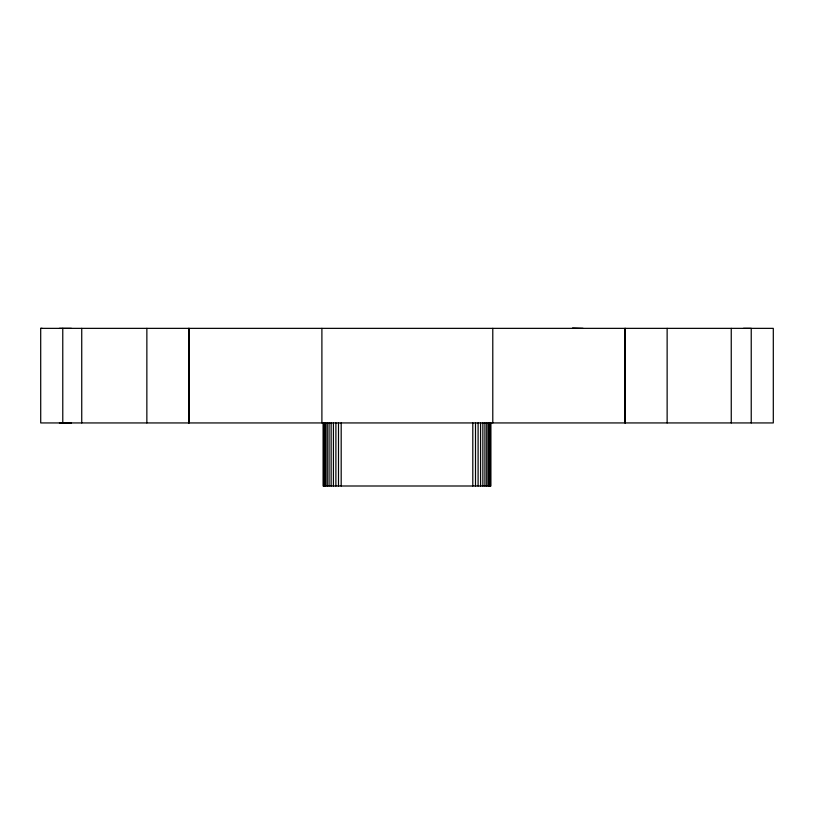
<?xml version="1.0" encoding="UTF-8"?>
<svg xmlns="http://www.w3.org/2000/svg" width="814" height="814" viewBox="0 0 814 814"><rect width="100%" height="100%" fill="white"/><g stroke="black" fill="none" stroke-linecap="round" stroke-linejoin="round"><path stroke-width="1.22" d="M146.856 422.934L146.866 328.347M323.097 422.934L323.097 485.999L490.903 485.999L490.903 422.934M323.636 485.999L323.636 422.934M324.511 485.999L324.511 422.934M325.732 485.999L325.732 422.934M327.259 485.999L327.259 422.934M329.07 485.999L329.07 422.934M331.135 485.999L331.135 422.934M333.425 485.999L333.425 422.934M335.887 485.999L335.897 422.934M338.492 485.999L338.492 422.934M341.188 485.999L341.188 422.934M667.134 422.934L667.134 328.357M751.23 422.924L751.23 328.357L743.457 328.357M71.439 328.368L40.7 328.357L40.72 422.944L773.3 422.934L773.3 328.357L59.391 328.357M59.412 422.944L71.429 422.944M572.547 328.001L583.058 328.347M40.7 328.357L42.145 328.357M731.247 328.357L731.257 422.934M492.785 328.347L492.785 422.924M490.364 422.934L490.364 485.999M489.479 422.934L489.489 485.999M488.268 422.934L488.268 485.999M486.741 422.934L486.741 485.999M484.93 422.934L484.93 485.999M482.855 422.934L482.865 485.999M480.575 422.934L480.575 485.999M478.103 422.934L478.103 485.999M475.508 422.934L475.508 485.999M472.802 422.934L472.802 485.999M321.896 328.357L321.896 422.924M81.736 328.347L81.746 422.944M62.77 328.347L62.78 422.934M188.909 328.347L188.909 422.944L188.909 328.357M625.101 328.357L625.091 422.924L625.101 328.357"/></g></svg>
